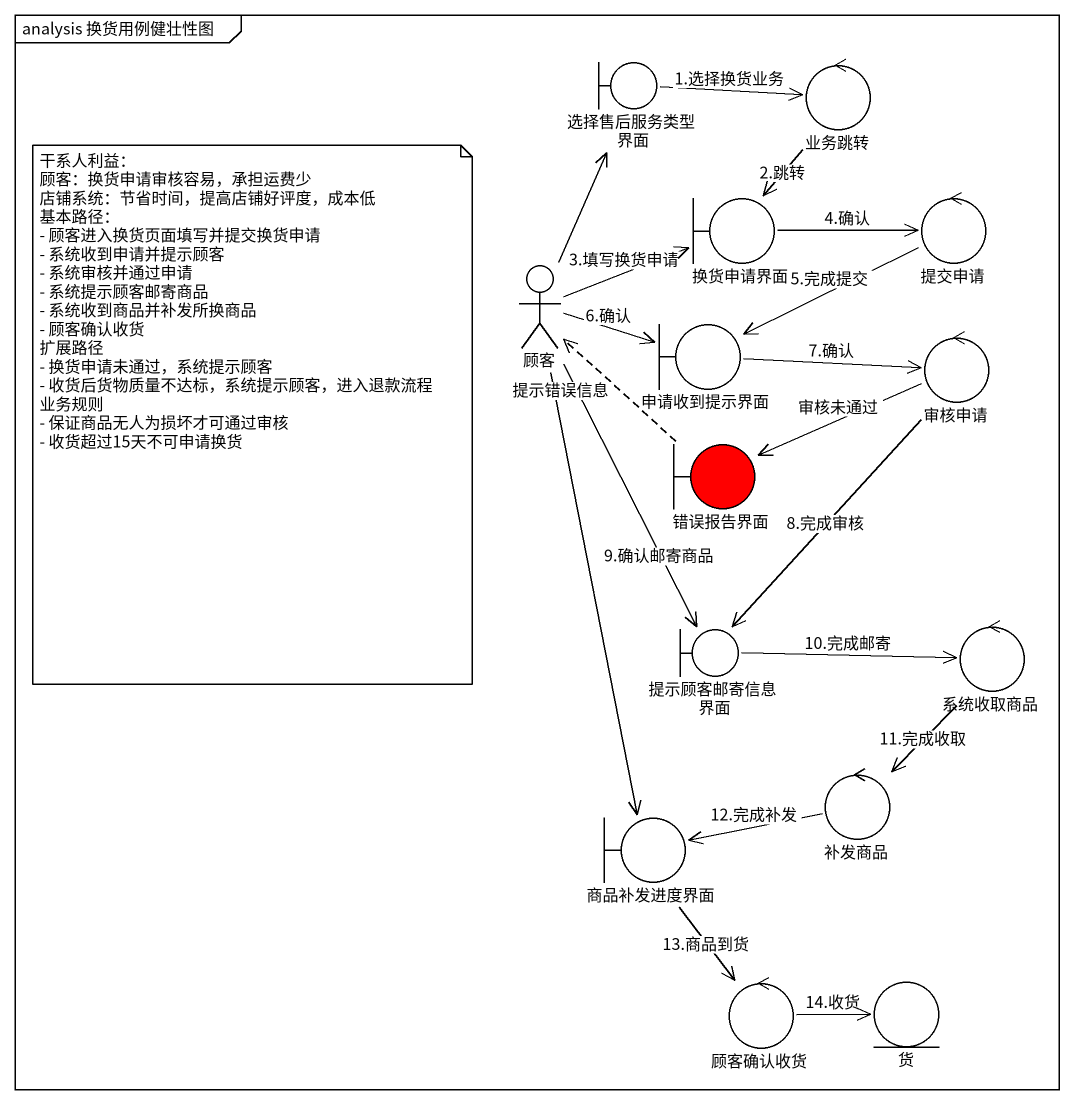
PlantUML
@startuml
mainframe analysis 换货用例健壮性图
boundary 选择售后服务类型界面
control 业务跳转
boundary 换货申请界面
control 提交申请
actor 顾客
boundary 申请收到提示界面
control 审核申请
boundary 错误报告界面 #FF0000
boundary 提示顾客邮寄信息界面
control 系统收取商品
control 补发商品
boundary 商品补发进度界面
control 顾客确认收货
entity 货
选择售后服务类型界面 -right-> 业务跳转 : 1.选择换货业务
业务跳转 --> 换货申请界面 : 2.跳转
换货申请界面 -right-> 提交申请 : 4.确认
提交申请 -left-> 申请收到提示界面 : 5.完成提交
顾客 -up-> 选择售后服务类型界面
顾客 -right-> 换货申请界面 : 3.填写换货申请
顾客 -right-> 申请收到提示界面 : 6.确认
顾客 --> 提示顾客邮寄信息界面 : 9.确认邮寄商品
顾客 --> 商品补发进度界面
申请收到提示界面 -right-> 审核申请 : 7.确认
审核申请 -left-> 错误报告界面 : 审核未通过
审核申请 --> 提示顾客邮寄信息界面 : 8.完成审核
错误报告界面 .up.> 顾客 : 提示错误信息
提示顾客邮寄信息界面 -right-> 系统收取商品 : 10.完成邮寄
系统收取商品 --> 补发商品 : 11.完成收取
补发商品 -left-> 商品补发进度界面 : 12.完成补发
商品补发进度界面 --> 顾客确认收货 : 13.商品到货
顾客确认收货 -right-> 货 : 14.收货
note as N1
  干系人利益：
  顾客：换货申请审核容易，承担运费少
  店铺系统：节省时间，提高店铺好评度，成本低
  基本路径：
  - 顾客进入换货页面填写并提交换货申请
  - 系统收到申请并提示顾客
  - 系统审核并通过申请
  - 系统提示顾客邮寄商品
  - 系统收到商品并补发所换商品
  - 顾客确认收货
  扩展路径
  - 换货申请未通过，系统提示顾客
  - 收货后货物质量不达标，系统提示顾客，进入退款流程
  业务规则
  - 保证商品无人为损坏才可通过审核
  - 收货超过15天不可申请换货
end note
@enduml
